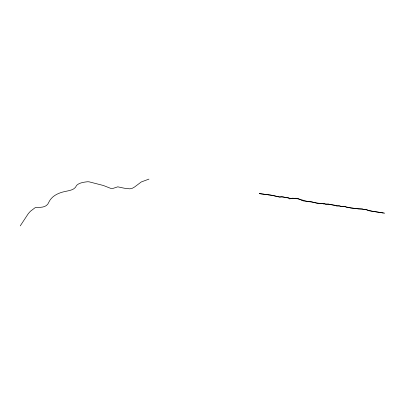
<?xml version="1.0" encoding="UTF-8"?>
<svg xmlns="http://www.w3.org/2000/svg" width="405" height="405" viewBox="0 0 405 405"><rect width="100%" height="100%" fill="white"/><g stroke="black" fill="none" stroke-linecap="round" stroke-linejoin="round"><path stroke-width="0.61" d="M20.25 225.889L27.996 214.093A32.764 27.363 2.2 0 1 30.552 211.172L34.972 207.811A4.987 4.055 1.4 0 1 36.384 207.375C41.153 207.466 46.899 207.522 48.858 202.141C52.22 195.19 59.601 192.446 66.759 191.14C70.612 190.33 75.143 189.469 76.641 185.313C79.456 182.726 83.643 182.194 87.308 181.769A11.396 9.234 9 0 1 89.11 181.835L103.386 185.495L110.757 188.386L113.096 188.365L117.779 186.827L122.806 187.905A48.787 37.736 15.1 0 0 125.53 188.406L129.838 188.826L132.253 188.305L134.556 187.009L141.279 181.956L148.959 179.111M259.337 193.585L272.373 195.347L279.632 197.134C282.619 195.853 285.282 198.055 288.223 197.645L289.56 198.936L292.278 198.202L293.893 198.283A3.787 2.06 -6.3 0 0 295.574 198.268L297.746 198.344L298.88 199.088L300.338 199.371L301.695 200.556L302.91 200.399L303.127 200.85L304.094 201.042L312.118 202.08L317.307 203.189L329.523 204.292L336.854 205.937L339.587 205.907L341.288 206.454L343.602 206.272L344.321 206.692L345.511 206.56L346.098 207.132L350.786 207.932L365.371 209.577L371.871 211.162L384.75 213.182M383.348 212.995L368.601 210.686L366.484 209.517L364.242 209.643L362.293 208.853L358.501 208.909L350.786 207.932L343.982 206.464L341.288 206.454L339.071 205.877L336.408 205.826L336.135 205.502C333.993 205.011 331.948 204.697 329.791 204.626L328.597 204.085L325.655 204.363L324.542 203.71L323.787 203.988L322.988 203.614L316.832 203.097L311.258 201.766L307.157 201.366L297.964 198.815L290.02 198.268L282.518 196.992L279.769 196.926L270.297 195.063L259.306 193.636"/></g></svg>
